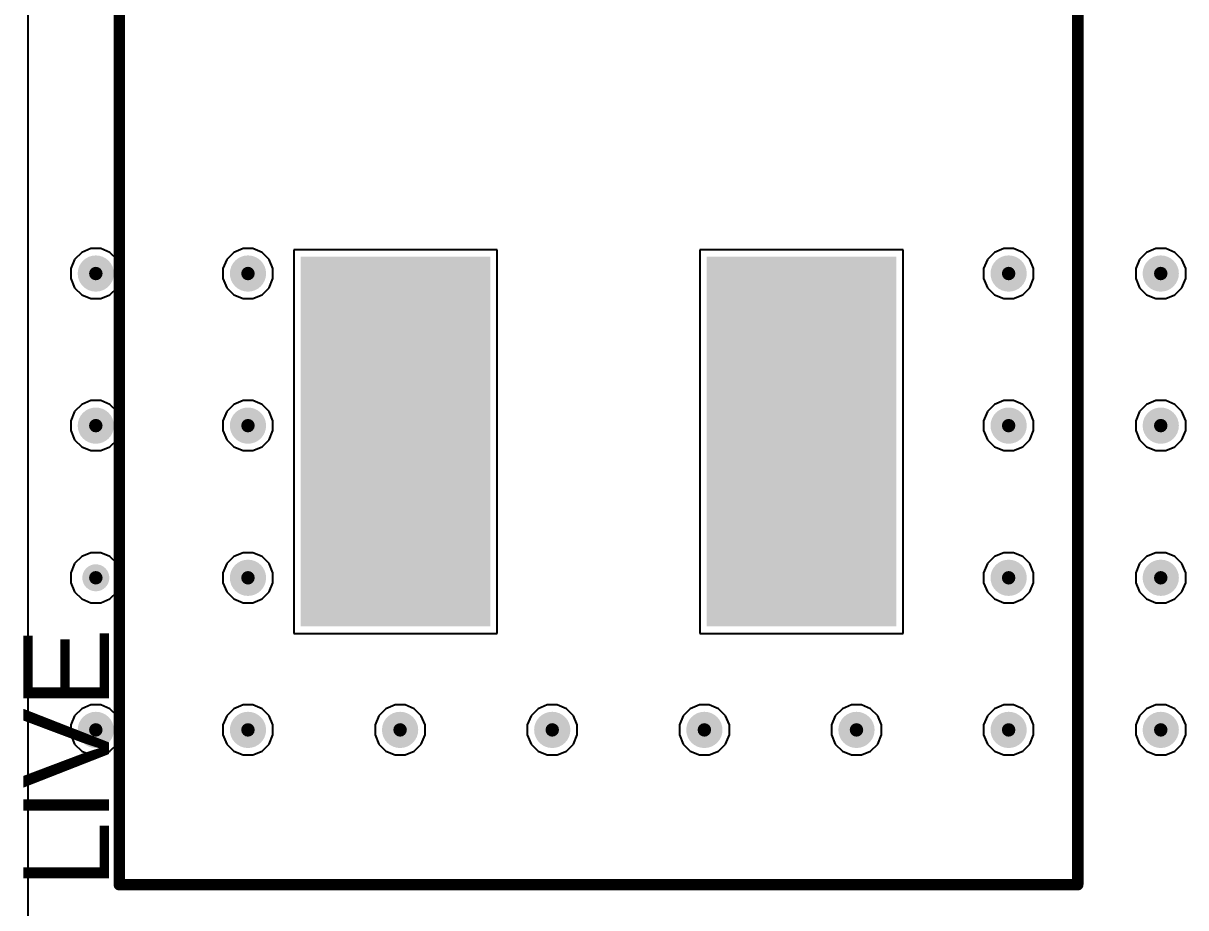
# Model space of a CAD drawing. Header units: millimetres. Extents: x -9 to 259, y -9 to 194.
# Drawn here: x -9.38 to 16.4, y 135.66 to 155.28 of the extents above; entities that cross this region are included whole.
import ezdxf

# ---------------------------------------------------------------- set-up
doc = ezdxf.new("R2010")
doc.units = ezdxf.units.MM
for name, color, linetype in [('BottomLayer', 5, 'Continuous'), ('BottomSolder', 6, 'Continuous'), ('MultiLayer', 9, 'Continuous'), ('PadHoleLayer', 156, 'Continuous'), ('TopLayer', 1, 'Continuous'), ('TopOverlay', 2, 'Continuous'), ('TopSolder', 216, 'Continuous'), ('ViaHoleLayer', 16, 'Continuous')]:
    doc.layers.add(name, color=color, linetype=linetype)
doc.styles.add('Arial', font='arial.ttf', dxfattribs={"height": 0.2})

# ---------------------------------------------------------------- blocks, each defined once
blk = doc.blocks.new('KF88SA_16_0_2P_31')
at = {"layer": 'BottomLayer'}
for points in [[(-12, 6.5), (-4, 6.5), (-4, 2.5), (-12, 2.5)], [(-12, -2.5), (-4, -2.5), (-4, -6.5), (-12, -6.5)]]:
    blk.add_hatch(color=5, dxfattribs=at).paths.add_polyline_path(points)
h = blk.add_hatch(color=5, dxfattribs=at)
edge = h.paths.add_edge_path()
edge.add_arc((6, 4.5), 2, 90, 270)
edge.add_line((6, 2.5), (10, 2.5))
edge.add_arc((10, 4.5), 2, 270, 450)
edge.add_line((10, 6.5), (6, 6.5))
h = blk.add_hatch(color=5, dxfattribs=at)
edge = h.paths.add_edge_path()
edge.add_arc((6, -4.5), 2, 90, 270)
edge.add_line((6, -6.5), (10, -6.5))
edge.add_arc((10, -4.5), 2, 270, 450)
edge.add_line((10, -2.5), (6, -2.5))
at = {"layer": 'BottomSolder'}
for points in [[(-12.102, 6.602), (-3.898, 6.602), (-3.898, 2.398), (-12.102, 2.398)], [(-12.102, -2.398), (-3.898, -2.398), (-3.898, -6.602), (-12.102, -6.602)]]:
    blk.add_hatch(color=6, dxfattribs=at).paths.add_polyline_path(points)
h = blk.add_hatch(color=6, dxfattribs=at)
edge = h.paths.add_edge_path()
edge.add_arc((6, 4.5), 2.102, 90, 270)
edge.add_line((6, 2.398), (10, 2.398))
edge.add_arc((10, 4.5), 2.102, 270, 450)
edge.add_line((10, 6.602), (6, 6.602))
h = blk.add_hatch(color=6, dxfattribs=at)
edge = h.paths.add_edge_path()
edge.add_arc((6, -4.5), 2.102, 90, 270)
edge.add_line((6, -6.602), (10, -6.602))
edge.add_arc((10, -4.5), 2.102, 270, 450)
edge.add_line((10, -2.398), (6, -2.398))
at = {"layer": 'MultiLayer'}
for points in [[(-12, 6.5), (-4, 6.5), (-4, 2.5), (-12, 2.5)], [(-12, -2.5), (-4, -2.5), (-4, -6.5), (-12, -6.5)]]:
    blk.add_hatch(color=9, dxfattribs=at).paths.add_polyline_path(points)
h = blk.add_hatch(color=9, dxfattribs=at)
edge = h.paths.add_edge_path()
edge.add_arc((6, 4.5), 2, 90, 270)
edge.add_line((6, 2.5), (10, 2.5))
edge.add_arc((10, 4.5), 2, 270, 450)
edge.add_line((10, 6.5), (6, 6.5))
h = blk.add_hatch(color=9, dxfattribs=at)
edge = h.paths.add_edge_path()
edge.add_arc((6, -4.5), 2, 90, 270)
edge.add_line((6, -6.5), (10, -6.5))
edge.add_arc((10, -4.5), 2, 270, 450)
edge.add_line((10, -2.5), (6, -2.5))
at = {"layer": 'PadHoleLayer'}
h = blk.add_hatch(color=156, dxfattribs=at)
edge = h.paths.add_edge_path()
edge.add_arc((-9.85, 4.5), 0.9, 90, 270)
edge.add_line((-9.85, 3.6), (-6.15, 3.6))
edge.add_arc((-6.15, 4.5), 0.9, 270, 450)
edge.add_line((-6.15, 5.4), (-9.85, 5.4))
h = blk.add_hatch(color=156, dxfattribs=at)
edge = h.paths.add_edge_path()
edge.add_arc((6.15, 4.5), 0.9, 90, 270)
edge.add_line((6.15, 3.6), (9.85, 3.6))
edge.add_arc((9.85, 4.5), 0.9, 270, 450)
edge.add_line((9.85, 5.4), (6.15, 5.4))
h = blk.add_hatch(color=156, dxfattribs=at)
edge = h.paths.add_edge_path()
edge.add_arc((-9.85, -4.5), 0.9, 90, 270)
edge.add_line((-9.85, -5.4), (-6.15, -5.4))
edge.add_arc((-6.15, -4.5), 0.9, 270, 450)
edge.add_line((-6.15, -3.6), (-9.85, -3.6))
h = blk.add_hatch(color=156, dxfattribs=at)
edge = h.paths.add_edge_path()
edge.add_arc((6.15, -4.5), 0.9, 90, 270)
edge.add_line((6.15, -5.4), (9.85, -5.4))
edge.add_arc((9.85, -4.5), 0.9, 270, 450)
edge.add_line((9.85, -3.6), (6.15, -3.6))
at = {"layer": 'TopLayer'}
for points in [[(-12, 6.5), (-4, 6.5), (-4, 2.5), (-12, 2.5)], [(-12, -2.5), (-4, -2.5), (-4, -6.5), (-12, -6.5)]]:
    blk.add_hatch(color=1, dxfattribs=at).paths.add_polyline_path(points)
h = blk.add_hatch(color=1, dxfattribs=at)
edge = h.paths.add_edge_path()
edge.add_arc((6, 4.5), 2, 90, 270)
edge.add_line((6, 2.5), (10, 2.5))
edge.add_arc((10, 4.5), 2, 270, 450)
edge.add_line((10, 6.5), (6, 6.5))
h = blk.add_hatch(color=1, dxfattribs=at)
edge = h.paths.add_edge_path()
edge.add_arc((6, -4.5), 2, 90, 270)
edge.add_line((6, -6.5), (10, -6.5))
edge.add_arc((10, -4.5), 2, 270, 450)
edge.add_line((10, -2.5), (6, -2.5))
at = {"layer": 'TopSolder'}
for points in [[(-12.102, 6.602), (-3.898, 6.602), (-3.898, 2.398), (-12.102, 2.398)], [(-12.102, -2.398), (-3.898, -2.398), (-3.898, -6.602), (-12.102, -6.602)]]:
    blk.add_hatch(color=216, dxfattribs=at).paths.add_polyline_path(points)
h = blk.add_hatch(color=216, dxfattribs=at)
edge = h.paths.add_edge_path()
edge.add_arc((6, 4.5), 2.102, 90, 270)
edge.add_line((6, 2.398), (10, 2.398))
edge.add_arc((10, 4.5), 2.102, 270, 450)
edge.add_line((10, 6.602), (6, 6.602))
h = blk.add_hatch(color=216, dxfattribs=at)
edge = h.paths.add_edge_path()
edge.add_arc((6, -4.5), 2.102, 90, 270)
edge.add_line((6, -6.602), (10, -6.602))
edge.add_arc((10, -4.5), 2.102, 270, 450)
edge.add_line((10, -2.398), (6, -2.398))
at = {"layer": 'TopOverlay', "const_width": 0.254}
for points in [[(-17.827, 10.627), (-17.827, -10.627)], [(17.835, 10.627), (-17.827, 10.627)], [(17.835, 10.627), (17.835, -10.627)], [(-17.827, -10.627), (17.835, -10.627)]]:
    blk.add_lwpolyline(points, dxfattribs=at)
at = {"layer": 'TopOverlay', "const_width": 0.127}
for points in [[(-17.891, 10.627, 1), (-17.764, 10.627, 1)], [(-17.891, 10.627, 1), (-17.764, 10.627, 1)], [(17.771, 10.627, 1), (17.898, 10.627, 1)], [(17.771, 10.627, 1), (17.898, 10.627, 1)], [(-17.891, -10.627, 1), (-17.764, -10.627, 1)], [(-17.891, -10.627, 1), (-17.764, -10.627, 1)], [(17.771, -10.627, 1), (17.898, -10.627, 1)], [(17.771, -10.627, 1), (17.898, -10.627, 1)]]:
    blk.add_lwpolyline(points, format="xyb", close=True, dxfattribs=at)

msp = doc.modelspace()

# ---------------------------------------------------------------- hatches: boundary and pattern name
at = {"layer": 'BottomLayer'}
h = msp.add_hatch(color=5, dxfattribs=at)
edge = h.paths.add_edge_path()
edge.add_arc((-7.773, 149.726), 0.3, 0, 360)
h = msp.add_hatch(color=5, dxfattribs=at)
edge = h.paths.add_edge_path()
edge.add_arc((-4.399, 149.726), 0.3, 0, 360)
h = msp.add_hatch(color=5, dxfattribs=at)
edge = h.paths.add_edge_path()
edge.add_arc((12.468, 149.726), 0.3, 0, 360)
h = msp.add_hatch(color=5, dxfattribs=at)
edge = h.paths.add_edge_path()
edge.add_arc((15.841, 149.726), 0.3, 0, 360)
h = msp.add_hatch(color=5, dxfattribs=at)
edge = h.paths.add_edge_path()
edge.add_arc((-7.773, 146.353), 0.3, 0, 360)
h = msp.add_hatch(color=5, dxfattribs=at)
edge = h.paths.add_edge_path()
edge.add_arc((-7.773, 146.353), 0.3, 0, 360)
h = msp.add_hatch(color=5, dxfattribs=at)
edge = h.paths.add_edge_path()
edge.add_arc((-4.399, 146.353), 0.3, 0, 360)
h = msp.add_hatch(color=5, dxfattribs=at)
edge = h.paths.add_edge_path()
edge.add_arc((-4.399, 146.353), 0.3, 0, 360)
h = msp.add_hatch(color=5, dxfattribs=at)
edge = h.paths.add_edge_path()
edge.add_arc((12.468, 146.353), 0.3, 0, 360)
h = msp.add_hatch(color=5, dxfattribs=at)
edge = h.paths.add_edge_path()
edge.add_arc((12.468, 146.353), 0.3, 0, 360)
h = msp.add_hatch(color=5, dxfattribs=at)
edge = h.paths.add_edge_path()
edge.add_arc((12.468, 146.353), 0.3, 0, 360)
h = msp.add_hatch(color=5, dxfattribs=at)
edge = h.paths.add_edge_path()
edge.add_arc((15.841, 146.353), 0.3, 0, 360)
h = msp.add_hatch(color=5, dxfattribs=at)
edge = h.paths.add_edge_path()
edge.add_arc((15.841, 146.353), 0.3, 0, 360)
h = msp.add_hatch(color=5, dxfattribs=at)
edge = h.paths.add_edge_path()
edge.add_arc((-7.773, 142.979), 0.3, 0, 360)
h = msp.add_hatch(color=5, dxfattribs=at)
edge = h.paths.add_edge_path()
edge.add_arc((-4.399, 142.979), 0.3, 0, 360)
h = msp.add_hatch(color=5, dxfattribs=at)
edge = h.paths.add_edge_path()
edge.add_arc((12.468, 142.979), 0.3, 0, 360)
h = msp.add_hatch(color=5, dxfattribs=at)
edge = h.paths.add_edge_path()
edge.add_arc((15.841, 142.979), 0.3, 0, 360)
h = msp.add_hatch(color=5, dxfattribs=at)
edge = h.paths.add_edge_path()
edge.add_arc((-7.773, 139.606), 0.3, 0, 360)
h = msp.add_hatch(color=5, dxfattribs=at)
edge = h.paths.add_edge_path()
edge.add_arc((-7.773, 139.606), 0.3, 0, 360)
h = msp.add_hatch(color=5, dxfattribs=at)
edge = h.paths.add_edge_path()
edge.add_arc((-4.399, 139.606), 0.3, 0, 360)
h = msp.add_hatch(color=5, dxfattribs=at)
edge = h.paths.add_edge_path()
edge.add_arc((-4.399, 139.606), 0.3, 0, 360)
h = msp.add_hatch(color=5, dxfattribs=at)
edge = h.paths.add_edge_path()
edge.add_arc((-1.026, 139.606), 0.3, 0, 360)
h = msp.add_hatch(color=5, dxfattribs=at)
edge = h.paths.add_edge_path()
edge.add_arc((-1.026, 139.606), 0.3, 0, 360)
h = msp.add_hatch(color=5, dxfattribs=at)
edge = h.paths.add_edge_path()
edge.add_arc((2.348, 139.606), 0.3, 0, 360)
h = msp.add_hatch(color=5, dxfattribs=at)
edge = h.paths.add_edge_path()
edge.add_arc((5.721, 139.606), 0.3, 0, 360)
h = msp.add_hatch(color=5, dxfattribs=at)
edge = h.paths.add_edge_path()
edge.add_arc((5.721, 139.606), 0.3, 0, 360)
h = msp.add_hatch(color=5, dxfattribs=at)
edge = h.paths.add_edge_path()
edge.add_arc((9.094, 139.606), 0.3, 0, 360)
h = msp.add_hatch(color=5, dxfattribs=at)
edge = h.paths.add_edge_path()
edge.add_arc((12.468, 139.606), 0.3, 0, 360)
h = msp.add_hatch(color=5, dxfattribs=at)
edge = h.paths.add_edge_path()
edge.add_arc((12.468, 139.606), 0.3, 0, 360)
h = msp.add_hatch(color=5, dxfattribs=at)
edge = h.paths.add_edge_path()
edge.add_arc((12.468, 139.606), 0.3, 0, 360)
h = msp.add_hatch(color=5, dxfattribs=at)
edge = h.paths.add_edge_path()
edge.add_arc((15.841, 139.606), 0.3, 0, 360)
h = msp.add_hatch(color=5, dxfattribs=at)
edge = h.paths.add_edge_path()
edge.add_arc((15.841, 139.606), 0.3, 0, 360)
at = {"layer": 'BottomSolder'}
h = msp.add_hatch(color=6, dxfattribs=at)
edge = h.paths.add_edge_path()
edge.add_arc((-7.773, 149.726), 0.402, 0, 360)
h = msp.add_hatch(color=6, dxfattribs=at)
edge = h.paths.add_edge_path()
edge.add_arc((-4.399, 149.726), 0.402, 0, 360)
h = msp.add_hatch(color=6, dxfattribs=at)
edge = h.paths.add_edge_path()
edge.add_arc((12.468, 149.726), 0.402, 0, 360)
h = msp.add_hatch(color=6, dxfattribs=at)
edge = h.paths.add_edge_path()
edge.add_arc((15.841, 149.726), 0.402, 0, 360)
h = msp.add_hatch(color=6, dxfattribs=at)
edge = h.paths.add_edge_path()
edge.add_arc((-7.773, 146.353), 0.402, 0, 360)
h = msp.add_hatch(color=6, dxfattribs=at)
edge = h.paths.add_edge_path()
edge.add_arc((-7.773, 146.353), 0.402, 0, 360)
h = msp.add_hatch(color=6, dxfattribs=at)
edge = h.paths.add_edge_path()
edge.add_arc((-4.399, 146.353), 0.402, 0, 360)
h = msp.add_hatch(color=6, dxfattribs=at)
edge = h.paths.add_edge_path()
edge.add_arc((-4.399, 146.353), 0.402, 0, 360)
h = msp.add_hatch(color=6, dxfattribs=at)
edge = h.paths.add_edge_path()
edge.add_arc((12.468, 146.353), 0.402, 0, 360)
h = msp.add_hatch(color=6, dxfattribs=at)
edge = h.paths.add_edge_path()
edge.add_arc((12.468, 146.353), 0.402, 0, 360)
h = msp.add_hatch(color=6, dxfattribs=at)
edge = h.paths.add_edge_path()
edge.add_arc((12.468, 146.353), 0.402, 0, 360)
h = msp.add_hatch(color=6, dxfattribs=at)
edge = h.paths.add_edge_path()
edge.add_arc((15.841, 146.353), 0.402, 0, 360)
h = msp.add_hatch(color=6, dxfattribs=at)
edge = h.paths.add_edge_path()
edge.add_arc((15.841, 146.353), 0.402, 0, 360)
h = msp.add_hatch(color=6, dxfattribs=at)
edge = h.paths.add_edge_path()
edge.add_arc((-4.399, 142.979), 0.402, 0, 360)
h = msp.add_hatch(color=6, dxfattribs=at)
edge = h.paths.add_edge_path()
edge.add_arc((12.468, 142.979), 0.402, 0, 360)
h = msp.add_hatch(color=6, dxfattribs=at)
edge = h.paths.add_edge_path()
edge.add_arc((15.841, 142.979), 0.402, 0, 360)
h = msp.add_hatch(color=6, dxfattribs=at)
edge = h.paths.add_edge_path()
edge.add_arc((-7.773, 139.606), 0.402, 0, 360)
h = msp.add_hatch(color=6, dxfattribs=at)
edge = h.paths.add_edge_path()
edge.add_arc((-4.399, 139.606), 0.402, 0, 360)
h = msp.add_hatch(color=6, dxfattribs=at)
edge = h.paths.add_edge_path()
edge.add_arc((-4.399, 139.606), 0.402, 0, 360)
h = msp.add_hatch(color=6, dxfattribs=at)
edge = h.paths.add_edge_path()
edge.add_arc((-1.026, 139.606), 0.402, 0, 360)
h = msp.add_hatch(color=6, dxfattribs=at)
edge = h.paths.add_edge_path()
edge.add_arc((-1.026, 139.606), 0.402, 0, 360)
h = msp.add_hatch(color=6, dxfattribs=at)
edge = h.paths.add_edge_path()
edge.add_arc((2.348, 139.606), 0.402, 0, 360)
h = msp.add_hatch(color=6, dxfattribs=at)
edge = h.paths.add_edge_path()
edge.add_arc((5.721, 139.606), 0.402, 0, 360)
h = msp.add_hatch(color=6, dxfattribs=at)
edge = h.paths.add_edge_path()
edge.add_arc((5.721, 139.606), 0.402, 0, 360)
h = msp.add_hatch(color=6, dxfattribs=at)
edge = h.paths.add_edge_path()
edge.add_arc((9.094, 139.606), 0.402, 0, 360)
h = msp.add_hatch(color=6, dxfattribs=at)
edge = h.paths.add_edge_path()
edge.add_arc((12.468, 139.606), 0.402, 0, 360)
h = msp.add_hatch(color=6, dxfattribs=at)
edge = h.paths.add_edge_path()
edge.add_arc((12.468, 139.606), 0.402, 0, 360)
h = msp.add_hatch(color=6, dxfattribs=at)
edge = h.paths.add_edge_path()
edge.add_arc((12.468, 139.606), 0.402, 0, 360)
h = msp.add_hatch(color=6, dxfattribs=at)
edge = h.paths.add_edge_path()
edge.add_arc((15.841, 139.606), 0.402, 0, 360)
h = msp.add_hatch(color=6, dxfattribs=at)
edge = h.paths.add_edge_path()
edge.add_arc((15.841, 139.606), 0.402, 0, 360)
at = {"layer": 'TopLayer'}
h = msp.add_hatch(color=1, dxfattribs=at)
edge = h.paths.add_edge_path()
edge.add_arc((-7.773, 149.726), 0.3, 0, 360)
h = msp.add_hatch(color=1, dxfattribs=at)
edge = h.paths.add_edge_path()
edge.add_arc((-4.399, 149.726), 0.3, 0, 360)
h = msp.add_hatch(color=1, dxfattribs=at)
edge = h.paths.add_edge_path()
edge.add_arc((12.468, 149.726), 0.3, 0, 360)
h = msp.add_hatch(color=1, dxfattribs=at)
edge = h.paths.add_edge_path()
edge.add_arc((15.841, 149.726), 0.3, 0, 360)
h = msp.add_hatch(color=1, dxfattribs=at)
edge = h.paths.add_edge_path()
edge.add_arc((-7.773, 146.353), 0.3, 0, 360)
h = msp.add_hatch(color=1, dxfattribs=at)
edge = h.paths.add_edge_path()
edge.add_arc((-7.773, 146.353), 0.3, 0, 360)
h = msp.add_hatch(color=1, dxfattribs=at)
edge = h.paths.add_edge_path()
edge.add_arc((-4.399, 146.353), 0.3, 0, 360)
h = msp.add_hatch(color=1, dxfattribs=at)
edge = h.paths.add_edge_path()
edge.add_arc((-4.399, 146.353), 0.3, 0, 360)
h = msp.add_hatch(color=1, dxfattribs=at)
edge = h.paths.add_edge_path()
edge.add_arc((12.468, 146.353), 0.3, 0, 360)
h = msp.add_hatch(color=1, dxfattribs=at)
edge = h.paths.add_edge_path()
edge.add_arc((12.468, 146.353), 0.3, 0, 360)
h = msp.add_hatch(color=1, dxfattribs=at)
edge = h.paths.add_edge_path()
edge.add_arc((12.468, 146.353), 0.3, 0, 360)
h = msp.add_hatch(color=1, dxfattribs=at)
edge = h.paths.add_edge_path()
edge.add_arc((15.841, 146.353), 0.3, 0, 360)
h = msp.add_hatch(color=1, dxfattribs=at)
edge = h.paths.add_edge_path()
edge.add_arc((15.841, 146.353), 0.3, 0, 360)
h = msp.add_hatch(color=1, dxfattribs=at)
edge = h.paths.add_edge_path()
edge.add_arc((-7.773, 142.979), 0.3, 0, 360)
h = msp.add_hatch(color=1, dxfattribs=at)
edge = h.paths.add_edge_path()
edge.add_arc((-4.399, 142.979), 0.3, 0, 360)
h = msp.add_hatch(color=1, dxfattribs=at)
edge = h.paths.add_edge_path()
edge.add_arc((12.468, 142.979), 0.3, 0, 360)
h = msp.add_hatch(color=1, dxfattribs=at)
edge = h.paths.add_edge_path()
edge.add_arc((15.841, 142.979), 0.3, 0, 360)
h = msp.add_hatch(color=1, dxfattribs=at)
edge = h.paths.add_edge_path()
edge.add_arc((-7.773, 139.606), 0.3, 0, 360)
h = msp.add_hatch(color=1, dxfattribs=at)
edge = h.paths.add_edge_path()
edge.add_arc((-7.773, 139.606), 0.3, 0, 360)
h = msp.add_hatch(color=1, dxfattribs=at)
edge = h.paths.add_edge_path()
edge.add_arc((-4.399, 139.606), 0.3, 0, 360)
h = msp.add_hatch(color=1, dxfattribs=at)
edge = h.paths.add_edge_path()
edge.add_arc((-4.399, 139.606), 0.3, 0, 360)
h = msp.add_hatch(color=1, dxfattribs=at)
edge = h.paths.add_edge_path()
edge.add_arc((-1.026, 139.606), 0.3, 0, 360)
h = msp.add_hatch(color=1, dxfattribs=at)
edge = h.paths.add_edge_path()
edge.add_arc((-1.026, 139.606), 0.3, 0, 360)
h = msp.add_hatch(color=1, dxfattribs=at)
edge = h.paths.add_edge_path()
edge.add_arc((2.348, 139.606), 0.3, 0, 360)
h = msp.add_hatch(color=1, dxfattribs=at)
edge = h.paths.add_edge_path()
edge.add_arc((5.721, 139.606), 0.3, 0, 360)
h = msp.add_hatch(color=1, dxfattribs=at)
edge = h.paths.add_edge_path()
edge.add_arc((5.721, 139.606), 0.3, 0, 360)
h = msp.add_hatch(color=1, dxfattribs=at)
edge = h.paths.add_edge_path()
edge.add_arc((9.094, 139.606), 0.3, 0, 360)
h = msp.add_hatch(color=1, dxfattribs=at)
edge = h.paths.add_edge_path()
edge.add_arc((12.468, 139.606), 0.3, 0, 360)
h = msp.add_hatch(color=1, dxfattribs=at)
edge = h.paths.add_edge_path()
edge.add_arc((12.468, 139.606), 0.3, 0, 360)
h = msp.add_hatch(color=1, dxfattribs=at)
edge = h.paths.add_edge_path()
edge.add_arc((12.468, 139.606), 0.3, 0, 360)
h = msp.add_hatch(color=1, dxfattribs=at)
edge = h.paths.add_edge_path()
edge.add_arc((15.841, 139.606), 0.3, 0, 360)
h = msp.add_hatch(color=1, dxfattribs=at)
edge = h.paths.add_edge_path()
edge.add_arc((15.841, 139.606), 0.3, 0, 360)
at = {"layer": 'TopSolder'}
h = msp.add_hatch(color=216, dxfattribs=at)
edge = h.paths.add_edge_path()
edge.add_arc((-7.773, 149.726), 0.402, 0, 360)
h = msp.add_hatch(color=216, dxfattribs=at)
edge = h.paths.add_edge_path()
edge.add_arc((-4.399, 149.726), 0.402, 0, 360)
h = msp.add_hatch(color=216, dxfattribs=at)
edge = h.paths.add_edge_path()
edge.add_arc((12.468, 149.726), 0.402, 0, 360)
h = msp.add_hatch(color=216, dxfattribs=at)
edge = h.paths.add_edge_path()
edge.add_arc((15.841, 149.726), 0.402, 0, 360)
h = msp.add_hatch(color=216, dxfattribs=at)
edge = h.paths.add_edge_path()
edge.add_arc((-7.773, 146.353), 0.402, 0, 360)
h = msp.add_hatch(color=216, dxfattribs=at)
edge = h.paths.add_edge_path()
edge.add_arc((-7.773, 146.353), 0.402, 0, 360)
h = msp.add_hatch(color=216, dxfattribs=at)
edge = h.paths.add_edge_path()
edge.add_arc((-4.399, 146.353), 0.402, 0, 360)
h = msp.add_hatch(color=216, dxfattribs=at)
edge = h.paths.add_edge_path()
edge.add_arc((-4.399, 146.353), 0.402, 0, 360)
h = msp.add_hatch(color=216, dxfattribs=at)
edge = h.paths.add_edge_path()
edge.add_arc((12.468, 146.353), 0.402, 0, 360)
h = msp.add_hatch(color=216, dxfattribs=at)
edge = h.paths.add_edge_path()
edge.add_arc((12.468, 146.353), 0.402, 0, 360)
h = msp.add_hatch(color=216, dxfattribs=at)
edge = h.paths.add_edge_path()
edge.add_arc((12.468, 146.353), 0.402, 0, 360)
h = msp.add_hatch(color=216, dxfattribs=at)
edge = h.paths.add_edge_path()
edge.add_arc((15.841, 146.353), 0.402, 0, 360)
h = msp.add_hatch(color=216, dxfattribs=at)
edge = h.paths.add_edge_path()
edge.add_arc((15.841, 146.353), 0.402, 0, 360)
h = msp.add_hatch(color=216, dxfattribs=at)
edge = h.paths.add_edge_path()
edge.add_arc((-4.399, 142.979), 0.402, 0, 360)
h = msp.add_hatch(color=216, dxfattribs=at)
edge = h.paths.add_edge_path()
edge.add_arc((12.468, 142.979), 0.402, 0, 360)
h = msp.add_hatch(color=216, dxfattribs=at)
edge = h.paths.add_edge_path()
edge.add_arc((15.841, 142.979), 0.402, 0, 360)
h = msp.add_hatch(color=216, dxfattribs=at)
edge = h.paths.add_edge_path()
edge.add_arc((-7.773, 139.606), 0.402, 0, 360)
h = msp.add_hatch(color=216, dxfattribs=at)
edge = h.paths.add_edge_path()
edge.add_arc((-4.399, 139.606), 0.402, 0, 360)
h = msp.add_hatch(color=216, dxfattribs=at)
edge = h.paths.add_edge_path()
edge.add_arc((-4.399, 139.606), 0.402, 0, 360)
h = msp.add_hatch(color=216, dxfattribs=at)
edge = h.paths.add_edge_path()
edge.add_arc((-1.026, 139.606), 0.402, 0, 360)
h = msp.add_hatch(color=216, dxfattribs=at)
edge = h.paths.add_edge_path()
edge.add_arc((-1.026, 139.606), 0.402, 0, 360)
h = msp.add_hatch(color=216, dxfattribs=at)
edge = h.paths.add_edge_path()
edge.add_arc((2.348, 139.606), 0.402, 0, 360)
h = msp.add_hatch(color=216, dxfattribs=at)
edge = h.paths.add_edge_path()
edge.add_arc((5.721, 139.606), 0.402, 0, 360)
h = msp.add_hatch(color=216, dxfattribs=at)
edge = h.paths.add_edge_path()
edge.add_arc((5.721, 139.606), 0.402, 0, 360)
h = msp.add_hatch(color=216, dxfattribs=at)
edge = h.paths.add_edge_path()
edge.add_arc((9.094, 139.606), 0.402, 0, 360)
h = msp.add_hatch(color=216, dxfattribs=at)
edge = h.paths.add_edge_path()
edge.add_arc((12.468, 139.606), 0.402, 0, 360)
h = msp.add_hatch(color=216, dxfattribs=at)
edge = h.paths.add_edge_path()
edge.add_arc((12.468, 139.606), 0.402, 0, 360)
h = msp.add_hatch(color=216, dxfattribs=at)
edge = h.paths.add_edge_path()
edge.add_arc((12.468, 139.606), 0.402, 0, 360)
h = msp.add_hatch(color=216, dxfattribs=at)
edge = h.paths.add_edge_path()
edge.add_arc((15.841, 139.606), 0.402, 0, 360)
h = msp.add_hatch(color=216, dxfattribs=at)
edge = h.paths.add_edge_path()
edge.add_arc((15.841, 139.606), 0.402, 0, 360)
at = {"layer": 'ViaHoleLayer'}
h = msp.add_hatch(color=16, dxfattribs=at)
edge = h.paths.add_edge_path()
edge.add_arc((-7.773, 149.726), 0.15, 0, 360)
h = msp.add_hatch(color=16, dxfattribs=at)
edge = h.paths.add_edge_path()
edge.add_arc((-4.399, 149.726), 0.15, 0, 360)
h = msp.add_hatch(color=16, dxfattribs=at)
edge = h.paths.add_edge_path()
edge.add_arc((12.468, 149.726), 0.15, 0, 360)
h = msp.add_hatch(color=16, dxfattribs=at)
edge = h.paths.add_edge_path()
edge.add_arc((15.841, 149.726), 0.15, 0, 360)
h = msp.add_hatch(color=16, dxfattribs=at)
edge = h.paths.add_edge_path()
edge.add_arc((-7.773, 146.353), 0.15, 0, 360)
h = msp.add_hatch(color=16, dxfattribs=at)
edge = h.paths.add_edge_path()
edge.add_arc((-7.773, 146.353), 0.15, 0, 360)
h = msp.add_hatch(color=16, dxfattribs=at)
edge = h.paths.add_edge_path()
edge.add_arc((-4.399, 146.353), 0.15, 0, 360)
h = msp.add_hatch(color=16, dxfattribs=at)
edge = h.paths.add_edge_path()
edge.add_arc((-4.399, 146.353), 0.15, 0, 360)
h = msp.add_hatch(color=16, dxfattribs=at)
edge = h.paths.add_edge_path()
edge.add_arc((12.468, 146.353), 0.15, 0, 360)
h = msp.add_hatch(color=16, dxfattribs=at)
edge = h.paths.add_edge_path()
edge.add_arc((12.468, 146.353), 0.15, 0, 360)
h = msp.add_hatch(color=16, dxfattribs=at)
edge = h.paths.add_edge_path()
edge.add_arc((12.468, 146.353), 0.15, 0, 360)
h = msp.add_hatch(color=16, dxfattribs=at)
edge = h.paths.add_edge_path()
edge.add_arc((15.841, 146.353), 0.15, 0, 360)
h = msp.add_hatch(color=16, dxfattribs=at)
edge = h.paths.add_edge_path()
edge.add_arc((15.841, 146.353), 0.15, 0, 360)
h = msp.add_hatch(color=16, dxfattribs=at)
edge = h.paths.add_edge_path()
edge.add_arc((-7.773, 142.979), 0.15, 0, 360)
h = msp.add_hatch(color=16, dxfattribs=at)
edge = h.paths.add_edge_path()
edge.add_arc((-4.399, 142.979), 0.15, 0, 360)
h = msp.add_hatch(color=16, dxfattribs=at)
edge = h.paths.add_edge_path()
edge.add_arc((12.468, 142.979), 0.15, 0, 360)
h = msp.add_hatch(color=16, dxfattribs=at)
edge = h.paths.add_edge_path()
edge.add_arc((15.841, 142.979), 0.15, 0, 360)
h = msp.add_hatch(color=16, dxfattribs=at)
edge = h.paths.add_edge_path()
edge.add_arc((-7.773, 139.606), 0.15, 0, 360)
h = msp.add_hatch(color=16, dxfattribs=at)
edge = h.paths.add_edge_path()
edge.add_arc((-7.773, 139.606), 0.15, 0, 360)
h = msp.add_hatch(color=16, dxfattribs=at)
edge = h.paths.add_edge_path()
edge.add_arc((-4.399, 139.606), 0.15, 0, 360)
h = msp.add_hatch(color=16, dxfattribs=at)
edge = h.paths.add_edge_path()
edge.add_arc((-4.399, 139.606), 0.15, 0, 360)
h = msp.add_hatch(color=16, dxfattribs=at)
edge = h.paths.add_edge_path()
edge.add_arc((-1.026, 139.606), 0.15, 0, 360)
h = msp.add_hatch(color=16, dxfattribs=at)
edge = h.paths.add_edge_path()
edge.add_arc((-1.026, 139.606), 0.15, 0, 360)
h = msp.add_hatch(color=16, dxfattribs=at)
edge = h.paths.add_edge_path()
edge.add_arc((2.348, 139.606), 0.15, 0, 360)
h = msp.add_hatch(color=16, dxfattribs=at)
edge = h.paths.add_edge_path()
edge.add_arc((5.721, 139.606), 0.15, 0, 360)
h = msp.add_hatch(color=16, dxfattribs=at)
edge = h.paths.add_edge_path()
edge.add_arc((5.721, 139.606), 0.15, 0, 360)
h = msp.add_hatch(color=16, dxfattribs=at)
edge = h.paths.add_edge_path()
edge.add_arc((9.094, 139.606), 0.15, 0, 360)
h = msp.add_hatch(color=16, dxfattribs=at)
edge = h.paths.add_edge_path()
edge.add_arc((12.468, 139.606), 0.15, 0, 360)
h = msp.add_hatch(color=16, dxfattribs=at)
edge = h.paths.add_edge_path()
edge.add_arc((12.468, 139.606), 0.15, 0, 360)
h = msp.add_hatch(color=16, dxfattribs=at)
edge = h.paths.add_edge_path()
edge.add_arc((12.468, 139.606), 0.15, 0, 360)
h = msp.add_hatch(color=16, dxfattribs=at)
edge = h.paths.add_edge_path()
edge.add_arc((15.841, 139.606), 0.15, 0, 360)
h = msp.add_hatch(color=16, dxfattribs=at)
edge = h.paths.add_edge_path()
edge.add_arc((15.841, 139.606), 0.15, 0, 360)

# ---------------------------------------------------------------- linework, layer by layer
at = {"layer": 'BottomLayer'}
for p, q in [((-9.271, 62.236), (-9.271, 193.777)), ((-8.242, 150.04), (-8.327, 149.836)), ((-8.086, 150.196), (-8.242, 150.04)), ((-7.883, 150.28), (-8.086, 150.196)), ((-7.662, 150.28), (-7.883, 150.28)), ((-7.459, 150.196), (-7.662, 150.28)), ((-7.303, 150.04), (-7.459, 150.196)), ((-7.219, 149.836), (-7.303, 150.04)), ((-4.869, 150.04), (-4.953, 149.836)), ((-4.713, 150.196), (-4.869, 150.04)), ((-4.509, 150.28), (-4.713, 150.196)), ((-4.289, 150.28), (-4.509, 150.28)), ((-4.085, 150.196), (-4.289, 150.28)), ((-3.929, 150.04), (-4.085, 150.196)), ((-3.845, 149.836), (-3.929, 150.04)), ((1.128, 150.255), (-3.38, 150.255)), ((-3.38, 150.255), (-3.38, 141.747)), ((1.128, 141.747), (1.128, 150.255)), ((10.128, 150.255), (5.62, 150.255)), ((5.62, 150.255), (5.62, 141.747)), ((10.128, 141.747), (10.128, 150.255)), ((11.998, 150.04), (11.914, 149.836)), ((12.154, 150.196), (11.998, 150.04)), ((12.358, 150.28), (12.154, 150.196)), ((12.578, 150.28), (12.358, 150.28)), ((12.782, 150.196), (12.578, 150.28)), ((12.937, 150.04), (12.782, 150.196)), ((13.022, 149.836), (12.937, 150.04)), ((15.372, 150.04), (15.287, 149.836)), ((15.527, 150.196), (15.372, 150.04)), ((15.731, 150.28), (15.527, 150.196)), ((15.951, 150.28), (15.731, 150.28)), ((16.155, 150.196), (15.951, 150.28)), ((16.311, 150.04), (16.155, 150.196)), ((16.395, 149.836), (16.311, 150.04)), ((-8.327, 149.836), (-8.327, 149.616)), ((-7.219, 149.616), (-7.219, 149.836)), ((-4.953, 149.836), (-4.953, 149.616)), ((-3.845, 149.616), (-3.845, 149.836)), ((11.914, 149.836), (11.914, 149.616)), ((13.022, 149.616), (13.022, 149.836)), ((15.287, 149.836), (15.287, 149.616)), ((16.395, 149.616), (16.395, 149.836)), ((-8.327, 149.616), (-8.242, 149.412)), ((-7.303, 149.412), (-7.219, 149.616)), ((-4.953, 149.616), (-4.869, 149.412)), ((-3.929, 149.412), (-3.845, 149.616)), ((11.914, 149.616), (11.998, 149.412)), ((12.937, 149.412), (13.022, 149.616)), ((15.287, 149.616), (15.372, 149.412)), ((16.311, 149.412), (16.395, 149.616)), ((-8.242, 149.412), (-8.086, 149.256)), ((-8.086, 149.256), (-7.883, 149.172)), ((-7.662, 149.172), (-7.459, 149.256)), ((-7.459, 149.256), (-7.303, 149.412)), ((-4.869, 149.412), (-4.713, 149.256)), ((-4.713, 149.256), (-4.509, 149.172)), ((-4.289, 149.172), (-4.085, 149.256)), ((-4.085, 149.256), (-3.929, 149.412)), ((11.998, 149.412), (12.154, 149.256)), ((12.154, 149.256), (12.358, 149.172)), ((12.578, 149.172), (12.782, 149.256)), ((12.782, 149.256), (12.937, 149.412)), ((15.372, 149.412), (15.527, 149.256)), ((15.527, 149.256), (15.731, 149.172)), ((15.951, 149.172), (16.155, 149.256)), ((16.155, 149.256), (16.311, 149.412)), ((-7.883, 149.172), (-7.662, 149.172)), ((-4.509, 149.172), (-4.289, 149.172)), ((12.358, 149.172), (12.578, 149.172)), ((15.731, 149.172), (15.951, 149.172)), ((-8.086, 146.822), (-8.242, 146.667)), ((-7.883, 146.907), (-8.086, 146.822)), ((-7.662, 146.907), (-7.883, 146.907)), ((-7.459, 146.822), (-7.662, 146.907)), ((-7.303, 146.667), (-7.459, 146.822)), ((-4.713, 146.822), (-4.869, 146.667)), ((-4.509, 146.907), (-4.713, 146.822)), ((-4.289, 146.907), (-4.509, 146.907)), ((-4.085, 146.822), (-4.289, 146.907)), ((-3.929, 146.667), (-4.085, 146.822)), ((12.154, 146.822), (11.998, 146.667)), ((12.358, 146.907), (12.154, 146.822)), ((12.578, 146.907), (12.358, 146.907)), ((12.782, 146.822), (12.578, 146.907)), ((12.937, 146.667), (12.782, 146.822)), ((15.527, 146.822), (15.372, 146.667)), ((15.731, 146.907), (15.527, 146.822)), ((15.951, 146.907), (15.731, 146.907)), ((16.155, 146.822), (15.951, 146.907)), ((16.311, 146.667), (16.155, 146.822)), ((-8.242, 146.667), (-8.327, 146.463)), ((-8.327, 146.463), (-8.327, 146.243)), ((-7.219, 146.463), (-7.303, 146.667)), ((-7.219, 146.243), (-7.219, 146.463)), ((-4.869, 146.667), (-4.953, 146.463)), ((-4.953, 146.463), (-4.953, 146.243)), ((-3.845, 146.463), (-3.929, 146.667)), ((-3.845, 146.243), (-3.845, 146.463)), ((11.998, 146.667), (11.914, 146.463)), ((11.914, 146.463), (11.914, 146.243)), ((13.022, 146.463), (12.937, 146.667)), ((13.022, 146.243), (13.022, 146.463)), ((15.372, 146.667), (15.287, 146.463)), ((15.287, 146.463), (15.287, 146.243)), ((16.395, 146.463), (16.311, 146.667)), ((16.395, 146.243), (16.395, 146.463)), ((-8.327, 146.243), (-8.242, 146.039)), ((-7.303, 146.039), (-7.219, 146.243)), ((-4.953, 146.243), (-4.869, 146.039)), ((-3.929, 146.039), (-3.845, 146.243)), ((11.914, 146.243), (11.998, 146.039)), ((12.937, 146.039), (13.022, 146.243)), ((15.287, 146.243), (15.372, 146.039)), ((16.311, 146.039), (16.395, 146.243)), ((-8.242, 146.039), (-8.086, 145.883)), ((-7.459, 145.883), (-7.303, 146.039)), ((-4.869, 146.039), (-4.713, 145.883)), ((-4.085, 145.883), (-3.929, 146.039)), ((11.998, 146.039), (12.154, 145.883)), ((12.782, 145.883), (12.937, 146.039)), ((15.372, 146.039), (15.527, 145.883)), ((16.155, 145.883), (16.311, 146.039)), ((-8.086, 145.883), (-7.883, 145.799)), ((-7.883, 145.799), (-7.662, 145.799)), ((-7.662, 145.799), (-7.459, 145.883)), ((-4.713, 145.883), (-4.509, 145.799)), ((-4.509, 145.799), (-4.289, 145.799)), ((-4.289, 145.799), (-4.085, 145.883)), ((12.154, 145.883), (12.358, 145.799)), ((12.358, 145.799), (12.578, 145.799)), ((12.578, 145.799), (12.782, 145.883)), ((15.527, 145.883), (15.731, 145.799)), ((15.731, 145.799), (15.951, 145.799)), ((15.951, 145.799), (16.155, 145.883)), ((-8.086, 143.449), (-8.242, 143.293)), ((-7.883, 143.533), (-8.086, 143.449)), ((-7.662, 143.533), (-7.883, 143.533)), ((-7.459, 143.449), (-7.662, 143.533)), ((-7.303, 143.293), (-7.459, 143.449)), ((-4.713, 143.449), (-4.869, 143.293)), ((-4.509, 143.533), (-4.713, 143.449)), ((-4.289, 143.533), (-4.509, 143.533)), ((-4.085, 143.449), (-4.289, 143.533)), ((-3.929, 143.293), (-4.085, 143.449)), ((12.154, 143.449), (11.998, 143.293)), ((12.358, 143.533), (12.154, 143.449)), ((12.578, 143.533), (12.358, 143.533)), ((12.782, 143.449), (12.578, 143.533)), ((12.937, 143.293), (12.782, 143.449)), ((15.527, 143.449), (15.372, 143.293)), ((15.731, 143.533), (15.527, 143.449)), ((15.951, 143.533), (15.731, 143.533)), ((16.155, 143.449), (15.951, 143.533)), ((16.311, 143.293), (16.155, 143.449)), ((-8.242, 143.293), (-8.327, 143.09)), ((-8.327, 143.09), (-8.327, 142.869)), ((-7.219, 143.09), (-7.303, 143.293)), ((-7.219, 142.869), (-7.219, 143.09)), ((-4.869, 143.293), (-4.953, 143.09)), ((-4.953, 143.09), (-4.953, 142.869)), ((-3.845, 143.09), (-3.929, 143.293)), ((-3.845, 142.869), (-3.845, 143.09)), ((11.998, 143.293), (11.914, 143.09)), ((11.914, 143.09), (11.914, 142.869)), ((13.022, 143.09), (12.937, 143.293)), ((13.022, 142.869), (13.022, 143.09)), ((15.372, 143.293), (15.287, 143.09)), ((15.287, 143.09), (15.287, 142.869)), ((16.395, 143.09), (16.311, 143.293)), ((16.395, 142.869), (16.395, 143.09)), ((-8.327, 142.869), (-8.242, 142.666)), ((-7.303, 142.666), (-7.219, 142.869)), ((-4.953, 142.869), (-4.869, 142.666)), ((-3.929, 142.666), (-3.845, 142.869)), ((11.914, 142.869), (11.998, 142.666)), ((12.937, 142.666), (13.022, 142.869)), ((15.287, 142.869), (15.372, 142.666)), ((16.311, 142.666), (16.395, 142.869)), ((-8.242, 142.666), (-8.086, 142.51)), ((-7.459, 142.51), (-7.303, 142.666)), ((-4.869, 142.666), (-4.713, 142.51)), ((-4.085, 142.51), (-3.929, 142.666)), ((11.998, 142.666), (12.154, 142.51)), ((12.782, 142.51), (12.937, 142.666)), ((15.372, 142.666), (15.527, 142.51)), ((16.155, 142.51), (16.311, 142.666)), ((-8.086, 142.51), (-7.883, 142.425)), ((-7.883, 142.425), (-7.662, 142.425)), ((-7.662, 142.425), (-7.459, 142.51)), ((-4.713, 142.51), (-4.509, 142.425)), ((-4.509, 142.425), (-4.289, 142.425)), ((-4.289, 142.425), (-4.085, 142.51)), ((12.154, 142.51), (12.358, 142.425)), ((12.358, 142.425), (12.578, 142.425)), ((12.578, 142.425), (12.782, 142.51)), ((15.527, 142.51), (15.731, 142.425)), ((15.731, 142.425), (15.951, 142.425)), ((15.951, 142.425), (16.155, 142.51)), ((-3.38, 141.747), (1.128, 141.747)), ((5.62, 141.747), (10.128, 141.747)), ((-8.086, 140.076), (-8.242, 139.92)), ((-7.883, 140.16), (-8.086, 140.076)), ((-7.662, 140.16), (-7.883, 140.16)), ((-7.459, 140.076), (-7.662, 140.16)), ((-7.303, 139.92), (-7.459, 140.076)), ((-4.713, 140.076), (-4.869, 139.92)), ((-4.509, 140.16), (-4.713, 140.076)), ((-4.289, 140.16), (-4.509, 140.16)), ((-4.085, 140.076), (-4.289, 140.16)), ((-3.929, 139.92), (-4.085, 140.076)), ((-1.34, 140.076), (-1.495, 139.92)), ((-1.136, 140.16), (-1.34, 140.076)), ((-0.916, 140.16), (-1.136, 140.16)), ((-0.712, 140.076), (-0.916, 140.16)), ((-0.556, 139.92), (-0.712, 140.076)), ((2.034, 140.076), (1.878, 139.92)), ((2.237, 140.16), (2.034, 140.076)), ((2.458, 140.16), (2.237, 140.16)), ((2.661, 140.076), (2.458, 140.16)), ((2.817, 139.92), (2.661, 140.076)), ((5.407, 140.076), (5.251, 139.92)), ((5.611, 140.16), (5.407, 140.076)), ((5.831, 140.16), (5.611, 140.16)), ((6.035, 140.076), (5.831, 140.16)), ((6.191, 139.92), (6.035, 140.076)), ((8.781, 140.076), (8.625, 139.92)), ((8.984, 140.16), (8.781, 140.076)), ((9.205, 140.16), (8.984, 140.16)), ((9.408, 140.076), (9.205, 140.16)), ((9.564, 139.92), (9.408, 140.076)), ((12.154, 140.076), (11.998, 139.92)), ((12.358, 140.16), (12.154, 140.076)), ((12.578, 140.16), (12.358, 140.16)), ((12.782, 140.076), (12.578, 140.16)), ((12.937, 139.92), (12.782, 140.076)), ((15.527, 140.076), (15.372, 139.92)), ((15.731, 140.16), (15.527, 140.076)), ((15.951, 140.16), (15.731, 140.16)), ((16.155, 140.076), (15.951, 140.16)), ((16.311, 139.92), (16.155, 140.076)), ((-8.242, 139.92), (-8.327, 139.716)), ((-8.327, 139.716), (-8.327, 139.496)), ((-7.219, 139.716), (-7.303, 139.92)), ((-7.219, 139.496), (-7.219, 139.716)), ((-4.869, 139.92), (-4.953, 139.716)), ((-4.953, 139.716), (-4.953, 139.496)), ((-3.845, 139.716), (-3.929, 139.92)), ((-3.845, 139.496), (-3.845, 139.716)), ((-1.495, 139.92), (-1.58, 139.716)), ((-1.58, 139.716), (-1.58, 139.496)), ((-0.472, 139.716), (-0.556, 139.92)), ((-0.472, 139.496), (-0.472, 139.716)), ((1.878, 139.92), (1.794, 139.716)), ((1.794, 139.716), (1.794, 139.496)), ((2.902, 139.716), (2.817, 139.92)), ((2.902, 139.496), (2.902, 139.716)), ((5.251, 139.92), (5.167, 139.716)), ((5.167, 139.716), (5.167, 139.496)), ((6.275, 139.716), (6.191, 139.92)), ((6.275, 139.496), (6.275, 139.716)), ((8.625, 139.92), (8.54, 139.716)), ((8.54, 139.716), (8.54, 139.496)), ((9.648, 139.716), (9.564, 139.92)), ((9.648, 139.496), (9.648, 139.716)), ((11.998, 139.92), (11.914, 139.716)), ((11.914, 139.716), (11.914, 139.496)), ((13.022, 139.716), (12.937, 139.92)), ((13.022, 139.496), (13.022, 139.716)), ((15.372, 139.92), (15.287, 139.716)), ((15.287, 139.716), (15.287, 139.496)), ((16.395, 139.716), (16.311, 139.92)), ((16.395, 139.496), (16.395, 139.716)), ((-8.327, 139.496), (-8.242, 139.292)), ((-7.303, 139.292), (-7.219, 139.496)), ((-4.953, 139.496), (-4.869, 139.292)), ((-3.929, 139.292), (-3.845, 139.496)), ((-1.58, 139.496), (-1.495, 139.292)), ((-0.556, 139.292), (-0.472, 139.496)), ((1.794, 139.496), (1.878, 139.292)), ((2.817, 139.292), (2.902, 139.496)), ((5.167, 139.496), (5.251, 139.292)), ((6.191, 139.292), (6.275, 139.496)), ((8.54, 139.496), (8.625, 139.292)), ((9.564, 139.292), (9.648, 139.496)), ((11.914, 139.496), (11.998, 139.292)), ((12.937, 139.292), (13.022, 139.496)), ((15.287, 139.496), (15.372, 139.292)), ((16.311, 139.292), (16.395, 139.496)), ((-8.242, 139.292), (-8.086, 139.136)), ((-7.459, 139.136), (-7.303, 139.292)), ((-4.869, 139.292), (-4.713, 139.136)), ((-4.085, 139.136), (-3.929, 139.292)), ((-1.495, 139.292), (-1.34, 139.136)), ((-0.712, 139.136), (-0.556, 139.292)), ((1.878, 139.292), (2.034, 139.136)), ((2.661, 139.136), (2.817, 139.292)), ((5.251, 139.292), (5.407, 139.136)), ((6.035, 139.136), (6.191, 139.292)), ((8.625, 139.292), (8.781, 139.136)), ((9.408, 139.136), (9.564, 139.292)), ((11.998, 139.292), (12.154, 139.136)), ((12.782, 139.136), (12.937, 139.292)), ((15.372, 139.292), (15.527, 139.136)), ((16.155, 139.136), (16.311, 139.292)), ((-8.086, 139.136), (-7.883, 139.052)), ((-7.883, 139.052), (-7.662, 139.052)), ((-7.662, 139.052), (-7.459, 139.136)), ((-4.713, 139.136), (-4.509, 139.052)), ((-4.509, 139.052), (-4.289, 139.052)), ((-4.289, 139.052), (-4.085, 139.136)), ((-1.34, 139.136), (-1.136, 139.052)), ((-1.136, 139.052), (-0.916, 139.052)), ((-0.916, 139.052), (-0.712, 139.136)), ((2.034, 139.136), (2.237, 139.052)), ((2.237, 139.052), (2.458, 139.052)), ((2.458, 139.052), (2.661, 139.136)), ((5.407, 139.136), (5.611, 139.052)), ((5.611, 139.052), (5.831, 139.052)), ((5.831, 139.052), (6.035, 139.136)), ((8.781, 139.136), (8.984, 139.052)), ((8.984, 139.052), (9.205, 139.052)), ((9.205, 139.052), (9.408, 139.136)), ((12.154, 139.136), (12.358, 139.052)), ((12.358, 139.052), (12.578, 139.052)), ((12.578, 139.052), (12.782, 139.136)), ((15.527, 139.136), (15.731, 139.052)), ((15.731, 139.052), (15.951, 139.052)), ((15.951, 139.052), (16.155, 139.136))]:
    msp.add_line(p, q, dxfattribs=at)
at = {"layer": 'TopLayer'}
msp.add_line((-9.271, 129.87), (-9.271, 193.751), dxfattribs=at)

# ---------------------------------------------------------------- block references
at = {"rotation": 90}
msp.add_blockref('KF88SA_16_0_2P_31', (3.374, 154.001), dxfattribs=at)

# ---------------------------------------------------------------- texts
at = {"layer": 'TopOverlay', "style": 'Arial'}
msp.add_text('LIVE', height=1.905, rotation=90, dxfattribs=at).set_placement((-7.477, 136.093))

doc.saveas('drawing.dxf')
